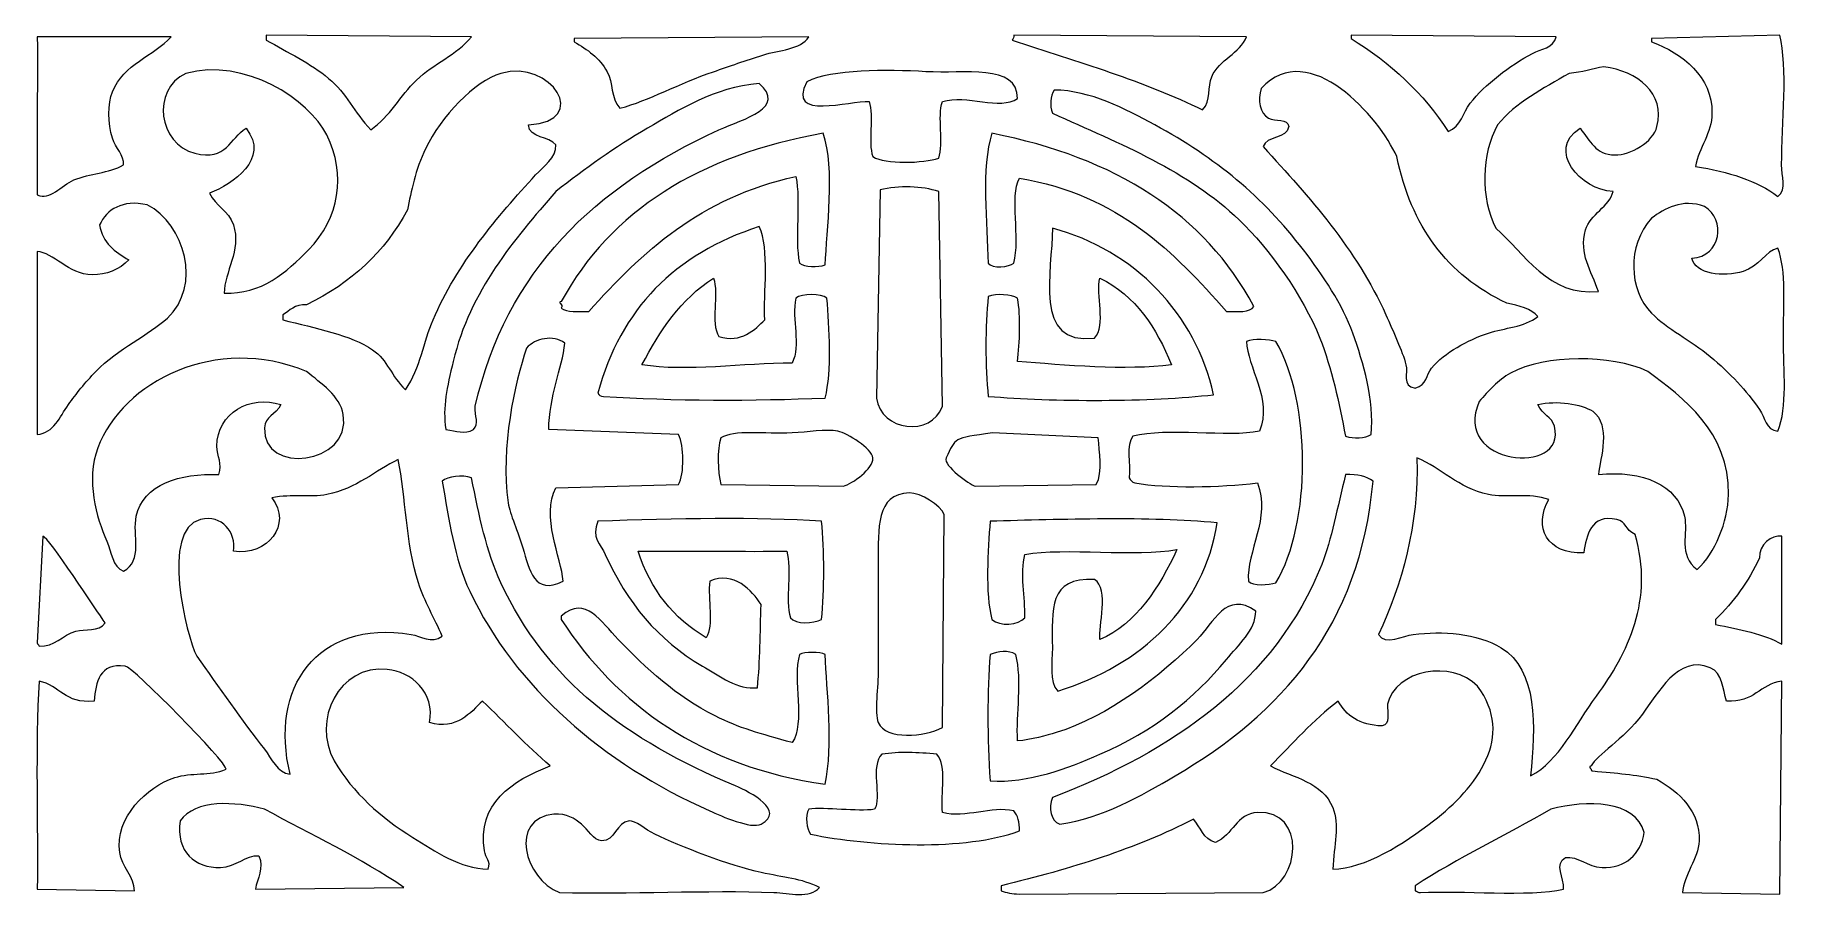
# Model space of a CAD drawing. Header units: millimetres. Extents: x -1203 to 1205, y -596 to 590.
import ezdxf

# ---------------------------------------------------------------- set-up
doc = ezdxf.new("R2010")
doc.units = ezdxf.units.MM
doc.header["$MEASUREMENT"] = 0
doc.layers.add('Layer 1', color=7, linetype='Continuous')

msp = doc.modelspace()

# ---------------------------------------------------------------- linework, layer by layer
at = {"layer": 'Layer 1', "color": 250, "lineweight": 20}
for points, knots in [([(-1199.6367, 587.684), (-1199.6367, 587.684), (-1015.9267, 587.684), (-1015.9267, 587.684), (-1039.3144, 561.4292), (-1081.6423, 549.887), (-1096.4573, 512.2518), (-1102.9793, 495.6825), (-1102.8538, 468.7798), (-1096.4573, 448.2494), (-1092.2828, 434.8499), (-1080.0595, 424.9536), (-1081.3579, 411.6759), (-1101.7191, 400.0413), (-1127.2878, 400.3783), (-1149.3049, 391.1041), (-1167.4793, 383.4462), (-1181.9815, 362.3853), (-1199.6367, 370.5313), (-1200.3148, 434.6089), (-1199.1516, 516.2198), (-1199.6367, 587.684)], [0, 0, 0, 0, 0.142857143, 0.142857143, 0.142857143, 0.285714286, 0.285714286, 0.285714286, 0.428571429, 0.428571429, 0.428571429, 0.571428571, 0.571428571, 0.571428571, 0.714285714, 0.714285714, 0.714285714, 0.857142857, 0.857142857, 0.857142857, 1, 1, 1, 1]), ([(-885.0652, 589.969), (-885.0652, 589.969), (-603.2083, 587.684), (-603.2083, 587.684), (-623.7836, 562.6767), (-655.5061, 550.5419), (-678.7056, 528.2526), (-701.4056, 506.4419), (-714.9928, 478.4083), (-741.6201, 459.6783), (-764.2592, 484.2355), (-774.9139, 510.0375), (-799.501, 530.5385), (-824.0017, 550.9679), (-855.7014, 566.18), (-885.0652, 583.112), (-885.0652, 585.3979), (-885.0652, 587.684), (-885.0652, 589.969)], [0, 0, 0, 0, 0.166666667, 0.166666667, 0.166666667, 0.333333333, 0.333333333, 0.333333333, 0.5, 0.5, 0.5, 0.666666667, 0.666666667, 0.666666667, 0.833333333, 0.833333333, 0.833333333, 1, 1, 1, 1]), ([(-462.2819, 585.3979), (-462.2819, 585.3979), (-140.1603, 587.684), (-140.1603, 587.684), (-151.049, 569.8222), (-180.854, 569.5933), (-203.0747, 562.5393), (-225.7957, 555.3247), (-249.29, 547.1847), (-271.0217, 539.6815), (-317.6078, 523.5977), (-359.7931, 500.1318), (-399.3674, 489.394), (-412.1071, 503.787), (-408.7058, 524.4997), (-416.9835, 539.6815), (-427.4167, 558.8192), (-444.1179, 570.0547), (-462.2819, 580.826), (-462.2819, 582.35), (-462.2819, 583.874), (-462.2819, 585.3979)], [0, 0, 0, 0, 0.142857143, 0.142857143, 0.142857143, 0.285714286, 0.285714286, 0.285714286, 0.428571429, 0.428571429, 0.428571429, 0.571428571, 0.571428571, 0.571428571, 0.714285714, 0.714285714, 0.714285714, 0.857142857, 0.857142857, 0.857142857, 1, 1, 1, 1]), ([(139.1789, 583.112), (140.5086, 584.9514), (141.8032, 586.8235), (141.6956, 589.969), (141.6956, 589.969), (461.2997, 587.684), (461.2997, 587.684), (452.1154, 564.9566), (423.8397, 556.0987), (413.4855, 532.8245), (407.3411, 519.0137), (413.2687, 500.7658), (400.9018, 487.108), (321.7313, 526.44), (229.009, 553.462), (139.1789, 583.112)], [0, 0, 0, 0, 0.2, 0.2, 0.2, 0.4, 0.4, 0.4, 0.6, 0.6, 0.6, 0.8, 0.8, 0.8, 1, 1, 1, 1]), ([(861.4352, 203.6679), (842.4399, 188.3073), (815.9076, 188.4196), (793.4872, 180.8093), (764.6913, 171.0356), (733.4139, 154.2789), (715.4733, 132.8076), (707.243, 122.9563), (709.6742, 110.158), (692.8246, 105.3779), (673.8588, 107.9049), (683.1743, 126.495), (680.2419, 137.3787), (675.0516, 156.6538), (662.9206, 182.81), (652.5598, 205.953), (611.9791, 296.5885), (548.0299, 366.6116), (483.9492, 436.8205), (488.4976, 452.4991), (516.9236, 446.4905), (519.1806, 464.2502), (518.4244, 475.7534), (500.3394, 471.5184), (491.4985, 475.6791), (479.4989, 483.0277), (476.0843, 499.933), (481.4325, 516.8237), (547.3183, 587.8559), (644.0956, 476.3037), (667.6593, 423.1057), (687.054, 327.9552), (736.7561, 260.3338), (818.6536, 221.9538), (835.8275, 218.5041), (852.1025, 214.2398), (861.4352, 203.6679)], [0, 0, 0, 0, 0.083333333, 0.083333333, 0.083333333, 0.166666667, 0.166666667, 0.166666667, 0.25, 0.25, 0.25, 0.333333333, 0.333333333, 0.333333333, 0.416666667, 0.416666667, 0.416666667, 0.5, 0.5, 0.5, 0.583333333, 0.583333333, 0.583333333, 0.666666667, 0.666666667, 0.666666667, 0.75, 0.75, 0.75, 0.833333333, 0.833333333, 0.833333333, 0.916666667, 0.916666667, 0.916666667, 1, 1, 1, 1]), ([(604.7448, 589.969), (604.7448, 589.969), (886.5997, 587.684), (886.5997, 587.684), (882.854, 571.5458), (865.4756, 571.1501), (853.885, 564.8252), (822.6836, 547.7982), (788.936, 522.6362), (768.3219, 496.251), (758.2388, 483.349), (756.325, 465.0744), (738.1229, 457.3924), (705.1058, 510.454), (658.69, 551.3455), (604.7448, 585.3979), (604.7448, 586.9219), (604.7448, 588.4459), (604.7448, 589.969)], [0, 0, 0, 0, 0.166666667, 0.166666667, 0.166666667, 0.333333333, 0.333333333, 0.333333333, 0.5, 0.5, 0.5, 0.666666667, 0.666666667, 0.666666667, 0.833333333, 0.833333333, 0.833333333, 1, 1, 1, 1]), ([(1017.462, 585.3979), (1017.462, 585.3979), (1193.6219, 589.969), (1193.6219, 589.969), (1204.8606, 545.3455), (1196.5581, 469.1158), (1196.1386, 411.6759), (1196.0235, 395.8513), (1204.1273, 379.0435), (1191.1052, 368.2463), (1162.2103, 390.0025), (1123.4302, 402.78), (1077.8599, 409.3908), (1082.7849, 435.6352), (1100.3516, 455.4848), (1100.5085, 482.5361), (1100.8034, 533.1847), (1060.8429, 564.611), (1017.462, 580.826), (1017.462, 582.35), (1017.462, 583.874), (1017.462, 585.3979)], [0, 0, 0, 0, 0.142857143, 0.142857143, 0.142857143, 0.285714286, 0.285714286, 0.285714286, 0.428571429, 0.428571429, 0.428571429, 0.571428571, 0.571428571, 0.571428571, 0.714285714, 0.714285714, 0.714285714, 0.857142857, 0.857142857, 0.857142857, 1, 1, 1, 1]), ([(-942.9462, 235.6687), (-942.8539, 264.8608), (-918.8404, 294.2041), (-930.3635, 329.3867), (-936.8722, 349.2631), (-954.924, 355.1291), (-963.0781, 372.8172), (-931.2367, 385.6457), (-879.7892, 419.5696), (-912.7473, 461.9643), (-935.142, 448.7971), (-939.2824, 416.4741), (-983.2111, 427.6767), (-1033.3079, 440.4541), (-1043.5679, 514.7166), (-995.7937, 537.3955), (-915.0272, 559.2745), (-826.2425, 501.6825), (-802.0178, 452.8205), (-775.1003, 398.5294), (-784.5282, 338.5124), (-827.1832, 295.1), (-857.3317, 264.4167), (-891.9724, 233.4571), (-942.9462, 235.6687)], [0, 0, 0, 0, 0.125, 0.125, 0.125, 0.25, 0.25, 0.25, 0.375, 0.375, 0.375, 0.5, 0.5, 0.5, 0.625, 0.625, 0.625, 0.75, 0.75, 0.75, 0.875, 0.875, 0.875, 1, 1, 1, 1]), ([(-525.1954, 466.5353), (-523.3873, 447.6066), (-496.2777, 451.6567), (-487.4473, 439.1056), (-486.3497, 421.3432), (-504.5746, 409.402), (-515.1295, 397.9611), (-567.6927, 340.9763), (-623.1491, 275.7981), (-656.0569, 199.096), (-669.1541, 168.5682), (-672.9891, 134.0638), (-693.805, 103.092), (-713.5936, 121.1965), (-718.2827, 143.5998), (-739.1033, 157.9514), (-768.5137, 178.226), (-817.591, 187.3517), (-862.4155, 199.096), (-862.4155, 201.382), (-862.4155, 203.6679), (-862.4155, 205.953), (-852.7804, 211.68), (-846.3203, 220.2873), (-829.6999, 219.6679), (-768.2768, 249.2142), (-721.9769, 292.4988), (-691.2883, 349.9594), (-686.2491, 375.0764), (-680.4166, 404.8309), (-666.1229, 434.5346), (-645.6362, 477.1107), (-598.4327, 527.2729), (-562.9445, 537.3955), (-494.1348, 557.0214), (-437.8793, 471.5237), (-525.1954, 466.5353)], [0, 0, 0, 0, 0.083333333, 0.083333333, 0.083333333, 0.166666667, 0.166666667, 0.166666667, 0.25, 0.25, 0.25, 0.333333333, 0.333333333, 0.333333333, 0.416666667, 0.416666667, 0.416666667, 0.5, 0.5, 0.5, 0.583333333, 0.583333333, 0.583333333, 0.666666667, 0.666666667, 0.666666667, 0.75, 0.75, 0.75, 0.833333333, 0.833333333, 0.833333333, 0.916666667, 0.916666667, 0.916666667, 1, 1, 1, 1]), ([(-142.6769, 525.9666), (-108.2017, 542.8487), (-33.0384, 542.9376), (20.9002, 539.6815), (72.5122, 536.5654), (147.1971, 550.7623), (146.7282, 503.1088), (122.7288, 485.7508), (76.6144, 509.514), (43.5488, 498.5369), (36.4647, 477.5418), (45.5281, 441.8797), (38.5154, 420.8197), (17.2497, 414.1588), (-34.5069, 411.9766), (-52.0803, 423.1057), (-59.3414, 443.1773), (-49.8518, 478.4645), (-57.1128, 498.5369), (-82.9212, 501.0872), (-171.6175, 471.1522), (-142.6769, 525.9666)], [0, 0, 0, 0, 0.142857143, 0.142857143, 0.142857143, 0.285714286, 0.285714286, 0.285714286, 0.428571429, 0.428571429, 0.428571429, 0.571428571, 0.571428571, 0.571428571, 0.714285714, 0.714285714, 0.714285714, 0.857142857, 0.857142857, 0.857142857, 1, 1, 1, 1]), ([(919.3153, 461.9643), (872.4191, 432.3739), (920.0457, 377.0263), (964.6136, 375.1033), (960.4323, 354.6886), (932.8576, 343.962), (926.8645, 322.5297), (917.4406, 288.8322), (934.9026, 267.0033), (944.4807, 237.9546), (876.9931, 230.3832), (842.2525, 291.1027), (803.5541, 324.8156), (782.219, 366.1417), (783.7751, 427.1678), (806.0699, 466.5353), (830.6066, 497.5849), (868.7523, 516.2725), (904.2159, 537.3955), (922.1563, 538.6249), (936.2076, 543.3869), (952.0308, 546.5393), (997.9227, 540.0807), (1037.05, 510.4954), (1025.0113, 464.2502), (1019.5879, 443.4122), (988.9695, 424.7782), (967.1303, 425.3908), (940.1949, 426.1466), (933.9468, 444.2425), (919.3153, 461.9643)], [0, 0, 0, 0, 0.1, 0.1, 0.1, 0.2, 0.2, 0.2, 0.3, 0.3, 0.3, 0.4, 0.4, 0.4, 0.5, 0.5, 0.5, 0.6, 0.6, 0.6, 0.7, 0.7, 0.7, 0.8, 0.8, 0.8, 0.9, 0.9, 0.9, 1, 1, 1, 1]), ([(-208.1073, 523.6807), (-169.9006, 489.8312), (-228.5255, 475.5417), (-263.4725, 459.6783), (-433.7931, 382.3653), (-555.4323, 266.3485), (-598.1759, 80.2341), (-599.6691, 66.4174), (-591.6986, 56.5781), (-600.6917, 48.2325), (-612.6951, 41.6097), (-623.9148, 46.2974), (-638.4407, 48.2325), (-643.2754, 80.3231), (-636.9779, 105.6958), (-628.3748, 141.9506), (-605.3351, 239.0466), (-544.2336, 309.5501), (-487.4473, 375.1033), (-447.3061, 406.2711), (-406.5495, 436.0853), (-361.6183, 461.9643), (-317.5298, 487.3577), (-271.3888, 517.6237), (-208.1073, 523.6807)], [0, 0, 0, 0, 0.125, 0.125, 0.125, 0.25, 0.25, 0.25, 0.375, 0.375, 0.375, 0.5, 0.5, 0.5, 0.625, 0.625, 0.625, 0.75, 0.75, 0.75, 0.875, 0.875, 0.875, 1, 1, 1, 1]), ([(197.0599, 514.5377), (246.7526, 513.9243), (294.4658, 488.8195), (335.4716, 466.5353), (418.8528, 421.2241), (483.2968, 368.2903), (539.3136, 295.1), (566.1111, 260.0893), (593.4328, 219.7992), (607.2614, 180.8093), (621.9444, 139.4054), (636.7289, 89.7996), (632.4269, 41.3747), (623.7896, 35.8715), (608.7034, 36.0296), (597.1945, 39.0896), (588.21, 84.7162), (578.3277, 132.8076), (561.9631, 173.9523), (538.5402, 232.847), (492.3802, 296.4987), (451.2336, 336.2445), (382.5686, 402.5718), (287.8887, 440.9985), (194.5432, 482.5361), (190.8176, 493.3136), (192.036, 505.7515), (197.0599, 514.5377)], [0, 0, 0, 0, 0.111111111, 0.111111111, 0.111111111, 0.222222222, 0.222222222, 0.222222222, 0.333333333, 0.333333333, 0.333333333, 0.444444444, 0.444444444, 0.444444444, 0.555555556, 0.555555556, 0.555555556, 0.666666667, 0.666666667, 0.666666667, 0.777777778, 0.777777778, 0.777777778, 0.888888889, 0.888888889, 0.888888889, 1, 1, 1, 1]), ([(-120.0273, 455.1064), (-103.6667, 406.4352), (-115.3544, 321.7409), (-117.5106, 274.5273), (-127.2494, 270.9143), (-146.0582, 270.9169), (-152.7429, 276.8132), (-160.0763, 311.2969), (-150.4754, 361.162), (-157.7763, 395.676), (-289.123, 367.162), (-369.1419, 292.0287), (-442.149, 210.5249), (-456.1374, 210.772), (-472.6684, 208.7097), (-479.8971, 215.0968), (-476.4406, 220.308), (-486.3858, 223.6894), (-479.8971, 224.2398), (-411.9206, 348.4052), (-291.3381, 424.7955), (-120.0273, 455.1064)], [0, 0, 0, 0, 0.142857143, 0.142857143, 0.142857143, 0.285714286, 0.285714286, 0.285714286, 0.428571429, 0.428571429, 0.428571429, 0.571428571, 0.571428571, 0.571428571, 0.714285714, 0.714285714, 0.714285714, 0.857142857, 0.857142857, 0.857142857, 1, 1, 1, 1]), ([(111.4968, 455.1064), (281.7708, 421.5696), (403.5955, 344.0242), (471.3666, 217.3828), (465.8252, 208.7003), (448.891, 210.3668), (433.6174, 210.5249), (361.6072, 292.1713), (285.9493, 370.5045), (149.2449, 393.39), (135.4761, 368.1149), (151.0569, 311.7729), (141.6956, 276.8132), (135.5741, 271.5096), (111.9514, 268.9713), (106.4633, 276.8132), (105.0546, 330.0623), (96.4002, 409.2715), (111.4968, 455.1064)], [0, 0, 0, 0, 0.166666667, 0.166666667, 0.166666667, 0.333333333, 0.333333333, 0.333333333, 0.5, 0.5, 0.5, 0.666666667, 0.666666667, 0.666666667, 0.833333333, 0.833333333, 0.833333333, 1, 1, 1, 1]), ([(-1199.6367, 292.814), (-1177.6166, 291.5371), (-1157.2479, 261.5744), (-1124.1394, 260.8124), (-1105.6121, 260.3874), (-1086.3761, 267.7956), (-1073.8076, 281.3851), (-1093.1902, 291.9718), (-1110.054, 304.8469), (-1114.0725, 329.3867), (-1104.3347, 350.3966), (-1082.8483, 364.5762), (-1048.6423, 356.8164), (-996.9371, 330.4977), (-973.245, 245.6574), (-1020.9602, 201.382), (-1045.9895, 178.1544), (-1088.519, 159.7017), (-1119.106, 128.2357), (-1134.0581, 112.8543), (-1146.3259, 97.2466), (-1156.8551, 82.5193), (-1169.2665, 65.1586), (-1176.6712, 44.0503), (-1199.6367, 41.3747), (-1200.5231, 105.9732), (-1199.5872, 222.4566), (-1199.6367, 292.814)], [0, 0, 0, 0, 0.111111111, 0.111111111, 0.111111111, 0.222222222, 0.222222222, 0.222222222, 0.333333333, 0.333333333, 0.333333333, 0.444444444, 0.444444444, 0.444444444, 0.555555556, 0.555555556, 0.555555556, 0.666666667, 0.666666667, 0.666666667, 0.777777778, 0.777777778, 0.777777778, 0.888888889, 0.888888889, 0.888888889, 1, 1, 1, 1]), ([(-42.0134, 377.3891), (-16.9726, 383.4548), (16.0569, 382.9252), (38.5154, 375.1033), (38.5154, 375.1033), (43.5488, 80.2341), (43.5488, 80.2341), (28.164, 37.6606), (-40.9909, 45.8956), (-47.0468, 91.6631), (-47.0468, 91.6631), (-42.0134, 377.3891), (-42.0134, 377.3891)], [0, 0, 0, 0, 0.25, 0.25, 0.25, 0.5, 0.5, 0.5, 0.75, 0.75, 0.75, 1, 1, 1, 1]), ([(1072.8264, 283.6711), (1077.6069, 261.6072), (1116.3261, 257.2288), (1143.2901, 265.3843), (1164.6747, 271.8517), (1174.754, 293.7842), (1191.1052, 297.3859), (1202.9412, 265.8275), (1198.6543, 218.7512), (1198.6543, 173.9523), (1198.6543, 128.9294), (1204.5724, 79.8169), (1191.1052, 45.9466), (1173.6925, 47.6546), (1173.8694, 65.3401), (1165.9397, 75.6622), (1147.1565, 101.9844), (1126.3103, 125.4176), (1097.9918, 148.8084), (1071.7059, 170.5198), (1038.3378, 186.9379), (1017.462, 208.239), (986.1656, 240.1749), (983.5956, 300.6387), (1017.462, 338.5305), (1035.6774, 351.3823), (1059.3163, 366.1477), (1090.4425, 354.5313), (1119.5962, 336.7776), (1113.8417, 285.8318), (1072.8264, 283.6711)], [0, 0, 0, 0, 0.1, 0.1, 0.1, 0.2, 0.2, 0.2, 0.3, 0.3, 0.3, 0.4, 0.4, 0.4, 0.5, 0.5, 0.5, 0.6, 0.6, 0.6, 0.7, 0.7, 0.7, 0.8, 0.8, 0.8, 0.9, 0.9, 0.9, 1, 1, 1, 1]), ([(-208.1073, 327.1016), (-193.4273, 296.103), (-202.3766, 234.5049), (-200.558, 199.096), (-213.2748, 185.3034), (-233.244, 166.5769), (-263.4725, 176.2382), (-275.5273, 194.2416), (-262.8361, 234.7226), (-271.0217, 256.2414), (-315.7075, 227.4933), (-344.3627, 184.1846), (-369.1686, 137.3787), (-308.0955, 127.0064), (-229.2816, 139.7424), (-162.8089, 139.6646), (-150.3803, 164.0672), (-164.0872, 199.4735), (-157.7763, 228.8117), (-149.5118, 235.425), (-123.2583, 235.425), (-114.9948, 228.8117), (-112.1898, 188.664), (-107.9297, 128.1104), (-117.5106, 91.6631), (-214.4742, 87.5403), (-328.2113, 87.6181), (-422.016, 93.949), (-426.3219, 93.8471), (-428.5343, 95.6484), (-429.5663, 98.5201), (-398.5837, 213.6229), (-324.2992, 289.3912), (-208.1073, 327.1016)], [0, 0, 0, 0, 0.090909091, 0.090909091, 0.090909091, 0.181818182, 0.181818182, 0.181818182, 0.272727273, 0.272727273, 0.272727273, 0.363636364, 0.363636364, 0.363636364, 0.454545455, 0.454545455, 0.454545455, 0.545454545, 0.545454545, 0.545454545, 0.636363636, 0.636363636, 0.636363636, 0.727272727, 0.727272727, 0.727272727, 0.818181818, 0.818181818, 0.818181818, 0.909090909, 0.909090909, 0.909090909, 1, 1, 1, 1]), ([(106.4633, 231.0976), (117.7781, 235.1304), (138.1593, 234.1775), (146.7282, 228.8117), (151.6075, 203.3905), (149.4646, 167.7467), (146.7282, 141.9506), (209.9308, 136.653), (296.4708, 128.926), (358.1203, 137.3787), (337.372, 187.8692), (309.414, 231.8113), (259.9744, 256.2414), (253.3193, 234.663), (269.3851, 191.3042), (252.4242, 173.9523), (167.0019, 162.7462), (194.8218, 266.2681), (194.5432, 324.8156), (307.4975, 294.7847), (391.7137, 206.8014), (416.0013, 96.2341), (330.7824, 85.8739), (194.5764, 86.496), (106.4633, 93.949), (102.3077, 134.5692), (102.3077, 190.4766), (106.4633, 231.0976)], [0, 0, 0, 0, 0.111111111, 0.111111111, 0.111111111, 0.222222222, 0.222222222, 0.222222222, 0.333333333, 0.333333333, 0.333333333, 0.444444444, 0.444444444, 0.444444444, 0.555555556, 0.555555556, 0.555555556, 0.666666667, 0.666666667, 0.666666667, 0.777777778, 0.777777778, 0.777777778, 0.888888889, 0.888888889, 0.888888889, 1, 1, 1, 1]), ([(-864.9323, 82.5193), (-907.263, 96.2107), (-952.6004, 71.3849), (-953.0122, 25.3747), (-953.1368, 11.4784), (-944.6364, 1.9959), (-950.4954, -13.483), (-1003.052, -11.0701), (-1054.6012, -26.8523), (-1063.7417, -70.6275), (-1069.1347, -96.4564), (-1053.8422, -132.0321), (-1081.3579, -146.0598), (-1096.6504, -140.3717), (-1097.3609, -119.646), (-1104.0066, -104.9151), (-1118.7636, -72.2068), (-1133.1145, -21.3819), (-1116.5893, 23.0888), (-1082.7209, 114.2384), (-954.0622, 179.5323), (-829.6999, 128.2357), (-810.0169, 111.244), (-783.6778, 94.8924), (-779.3691, 68.8044), (-767.8869, -0.7081), (-891.4892, -13.8485), (-887.581, 50.5185), (-886.5813, 66.9859), (-872.3503, 68.0105), (-864.9323, 82.5193)], [0, 0, 0, 0, 0.1, 0.1, 0.1, 0.2, 0.2, 0.2, 0.3, 0.3, 0.3, 0.4, 0.4, 0.4, 0.5, 0.5, 0.5, 0.6, 0.6, 0.6, 0.7, 0.7, 0.7, 0.8, 0.8, 0.8, 0.9, 0.9, 0.9, 1, 1, 1, 1]), ([(-474.8646, 167.0943), (-479.0981, 131.6051), (-496.4537, 94.3205), (-497.2697, 48.2325), (-497.2697, 48.2325), (-318.8368, 41.3747), (-318.8368, 41.3747), (-311.4473, 26.3), (-310.5303, -12.2934), (-318.8368, -27.1979), (-318.8368, -27.1979), (-487.4473, -31.7689), (-487.4473, -31.7689), (-508.1138, -70.155), (-479.996, -128.008), (-477.3813, -159.7746), (-517.3637, -179.6579), (-524.0094, -144.5461), (-532.7456, -114.0582), (-539.0108, -92.1913), (-550.6471, -68.098), (-552.8785, -52.3416), (-563.8471, 25.1181), (-543.6372, 111.6967), (-527.7122, 160.2373), (-515.4605, 173.4728), (-491.3954, 178.9578), (-474.8646, 167.0943)], [0, 0, 0, 0, 0.111111111, 0.111111111, 0.111111111, 0.222222222, 0.222222222, 0.222222222, 0.333333333, 0.333333333, 0.333333333, 0.444444444, 0.444444444, 0.444444444, 0.555555556, 0.555555556, 0.555555556, 0.666666667, 0.666666667, 0.666666667, 0.777777778, 0.777777778, 0.777777778, 0.888888889, 0.888888889, 0.888888889, 1, 1, 1, 1]), ([(305.2727, 39.0896), (351.8418, 51.5008), (436.1998, 37.0982), (478.9157, 45.9466), (497.5573, 90.0674), (461.6573, 134.9951), (461.2997, 169.3804), (470.4648, 173.6032), (492.1215, 172.2373), (501.5654, 169.3804), (550.2907, 86.4251), (550.7073, -80.1732), (501.5654, -162.0606), (492.0521, -164.9797), (469.682, -166.9953), (463.8163, -159.7746), (461.0837, -119.2253), (494.7657, -72.4928), (476.3991, -24.9119), (424.0261, -31.3257), (351.6554, -32.4298), (307.7895, -24.9119), (304.1647, -23.6316), (301.6479, -21.3465), (300.2392, -18.0541), (302.4707, 0.4918), (295.1107, 27.7462), (305.2727, 39.0896)], [0, 0, 0, 0, 0.111111111, 0.111111111, 0.111111111, 0.222222222, 0.222222222, 0.222222222, 0.333333333, 0.333333333, 0.333333333, 0.444444444, 0.444444444, 0.444444444, 0.555555556, 0.555555556, 0.555555556, 0.666666667, 0.666666667, 0.666666667, 0.777777778, 0.777777778, 0.777777778, 0.888888889, 0.888888889, 0.888888889, 1, 1, 1, 1]), ([(1080.3756, -143.7738), (1053.5457, -124.9203), (1067.9508, -92.9938), (1062.7604, -70.6275), (1052.9655, -28.4315), (1005.9799, -6.7591), (944.4807, -13.483), (947.3617, 9.4845), (961.9294, 54.4529), (936.9314, 73.3763), (920.8095, 83.6718), (887.6877, 88.838), (861.4352, 82.5193), (867.6509, 68.0666), (880.577, 66.1176), (884.0829, 52.8044), (902.4267, -16.8731), (741.7335, -0.8817), (780.9046, 87.0912), (793.5006, 101.5558), (806.595, 115.5688), (823.6861, 125.9498), (872.4713, 151.4841), (961.1561, 151.9636), (1012.4286, 128.2357), (1060.9541, 91.7823), (1124.7437, 45.4291), (1123.1572, -40.9127), (1122.4534, -79.247), (1104.6632, -120.9349), (1080.3756, -143.7738)], [0, 0, 0, 0, 0.1, 0.1, 0.1, 0.2, 0.2, 0.2, 0.3, 0.3, 0.3, 0.4, 0.4, 0.4, 0.5, 0.5, 0.5, 0.6, 0.6, 0.6, 0.7, 0.7, 0.7, 0.8, 0.8, 0.8, 0.9, 0.9, 0.9, 1, 1, 1, 1]), ([(-260.9557, 36.8036), (-242.2913, 48.4944), (-201.5938, 42.1134), (-162.8089, 43.6606), (-141.3329, 44.5185), (-117.2947, 49.4584), (-99.8954, 45.9466), (-86.8333, 43.3099), (-53.2531, 22.4011), (-52.0803, 9.3748), (-50.7401, -5.4909), (-80.1886, -25.8675), (-92.3452, -29.483), (-92.3452, -29.483), (-260.9557, -27.1979), (-260.9557, -27.1979), (-265.2121, -9.235), (-266.0016, 20.9099), (-260.9557, 36.8036)], [0, 0, 0, 0, 0.166666667, 0.166666667, 0.166666667, 0.333333333, 0.333333333, 0.333333333, 0.5, 0.5, 0.5, 0.666666667, 0.666666667, 0.666666667, 0.833333333, 0.833333333, 0.833333333, 1, 1, 1, 1]), ([(257.4577, 36.8036), (259.0927, 18.4728), (264.2242, -9.3552), (254.9409, -27.1979), (254.9409, -27.1979), (88.8471, -29.483), (88.8471, -29.483), (80.6977, -26.9534), (44.6626, -1.4417), (48.5823, 9.3748), (62.0125, 36.8572), (57.29, 36.3457), (112.3062, 43.6606), (112.3062, 43.6606), (257.4577, 36.8036), (257.4577, 36.8036)], [0, 0, 0, 0, 0.2, 0.2, 0.2, 0.4, 0.4, 0.4, 0.6, 0.6, 0.6, 0.8, 0.8, 0.8, 1, 1, 1, 1]), ([(-930.3635, -118.6299), (-883.415, -125.5034), (-849.072, -81.8293), (-877.5149, -45.4838), (-849.5284, -39.6359), (-824.7321, -45.4976), (-802.0178, -40.9127), (-760.2615, -32.4834), (-735.7153, -7.8632), (-703.8719, 7.0888), (-693.5196, -44.2657), (-693.6918, -107.2797), (-676.1888, -162.0606), (-668.0737, -187.46), (-653.8055, -211.3736), (-643.4742, -235.2059), (-658.5603, -246.519), (-672.7191, -235.1256), (-686.2557, -232.9208), (-816.1784, -211.7562), (-881.3101, -306.9931), (-852.3496, -424.9288), (-870.254, -422.8519), (-878.0429, -402.8157), (-887.581, -390.6413), (-918.108, -351.6798), (-951.0052, -304.2078), (-980.6943, -262.6356), (-995.0423, -235.3147), (-1030.8635, -88.9662), (-975.6618, -75.1994), (-945.6655, -67.7187), (-926.0243, -93.2348), (-930.3635, -118.6299)], [0, 0, 0, 0, 0.090909091, 0.090909091, 0.090909091, 0.181818182, 0.181818182, 0.181818182, 0.272727273, 0.272727273, 0.272727273, 0.363636364, 0.363636364, 0.363636364, 0.454545455, 0.454545455, 0.454545455, 0.545454545, 0.545454545, 0.545454545, 0.636363636, 0.636363636, 0.636363636, 0.727272727, 0.727272727, 0.727272727, 0.818181818, 0.818181818, 0.818181818, 0.909090909, 0.909090909, 0.909090909, 1, 1, 1, 1]), ([(695.3414, 9.3748), (728.8854, -4.1197), (751.5713, -31.5607), (793.4872, -40.9127), (817.264, -46.2173), (849.602, -37.756), (876.5346, -47.7697), (854.5309, -85.1683), (874.3327, -123.385), (924.3487, -120.916), (928.2018, -97.0811), (934.195, -67.3464), (969.647, -75.1994), (983.3796, -78.2413), (981.0665, -89.1268), (994.8125, -95.7721), (1021.5444, -184.5892), (984.9329, -259.2119), (941.9639, -317.495), (912.3358, -357.6841), (890.7743, -406.4564), (851.3683, -427.2139), (858.5123, -360.1264), (861.186, -281.3733), (811.1034, -251.2067), (778.0606, -231.3043), (729.7015, -228.0258), (690.3079, -232.9208), (676.9948, -234.5735), (651.4222, -248.6425), (642.4928, -232.9208), (674.1994, -165.5914), (698.1529, -82.0271), (695.3414, 9.3748)], [0, 0, 0, 0, 0.090909091, 0.090909091, 0.090909091, 0.181818182, 0.181818182, 0.181818182, 0.272727273, 0.272727273, 0.272727273, 0.363636364, 0.363636364, 0.363636364, 0.454545455, 0.454545455, 0.454545455, 0.545454545, 0.545454545, 0.545454545, 0.636363636, 0.636363636, 0.636363636, 0.727272727, 0.727272727, 0.727272727, 0.818181818, 0.818181818, 0.818181818, 0.909090909, 0.909090909, 0.909090909, 1, 1, 1, 1]), ([(-643.4742, -22.626), (-636.2987, -15.3724), (-615.6684, -13.5348), (-603.2083, -18.0541), (-592.9864, -68.9628), (-582.6341, -119.7522), (-562.9445, -162.0606), (-500.8755, -296.0031), (-391.6308, -377.5942), (-240.8229, -440.9288), (-219.9984, -449.6752), (-171.2827, -475.1982), (-205.5915, -493.5031), (-218.7572, -500.5268), (-259.7041, -482.5052), (-276.0551, -475.2163), (-422.8226, -409.7893), (-543.1102, -305.8985), (-605.7251, -173.4895), (-626.5752, -129.398), (-634.171, -75.6746), (-643.4742, -22.626)], [0, 0, 0, 0, 0.142857143, 0.142857143, 0.142857143, 0.285714286, 0.285714286, 0.285714286, 0.428571429, 0.428571429, 0.428571429, 0.571428571, 0.571428571, 0.571428571, 0.714285714, 0.714285714, 0.714285714, 0.857142857, 0.857142857, 0.857142857, 1, 1, 1, 1]), ([(194.5432, -456.9296), (359.9065, -393.6131), (500.8702, -296.8506), (564.4789, -136.9168), (578.1403, -102.5669), (585.9092, -58.5291), (597.1945, -13.483), (614.0375, -12.6605), (626.2168, -16.0766), (634.9436, -22.626), (617.3407, -221.1593), (508.7085, -342.1973), (363.1538, -427.2139), (316.1842, -454.6488), (264.1585, -484.7213), (204.6091, -493.5031), (192.3612, -488.5709), (188.8772, -471.5437), (194.5432, -456.9296)], [0, 0, 0, 0, 0.166666667, 0.166666667, 0.166666667, 0.333333333, 0.333333333, 0.333333333, 0.5, 0.5, 0.5, 0.666666667, 0.666666667, 0.666666667, 0.833333333, 0.833333333, 0.833333333, 1, 1, 1, 1]), ([(43.5488, -360.9256), (19.6189, -373.5631), (-34.4965, -378.2923), (-44.5302, -354.0686), (-50.4481, -339.7835), (-44.5302, -304.4367), (-44.5302, -280.9223), (-44.5302, -280.9223), (-44.5302, -134.6309), (-44.5302, -134.6309), (-44.5302, -87.5977), (-48.2919, -39.8994), (-1.7485, -38.6268), (13.5925, -38.207), (40.7144, -55.8267), (46.0655, -68.3424), (46.0655, -68.3424), (43.5488, -360.9256), (43.5488, -360.9256)], [0, 0, 0, 0, 0.166666667, 0.166666667, 0.166666667, 0.333333333, 0.333333333, 0.333333333, 0.5, 0.5, 0.5, 0.666666667, 0.666666667, 0.666666667, 0.833333333, 0.833333333, 0.833333333, 1, 1, 1, 1]), ([(-429.5663, -77.4854), (-323.7846, -74.0894), (-208.7073, -71.4587), (-122.5441, -77.4854), (-118.4608, -117.2849), (-118.2905, -172.5728), (-122.5441, -212.3481), (-133.8456, -217.917), (-157.6547, -219.6302), (-165.3256, -210.0621), (-172.6723, -184.7343), (-163.0124, -143.9587), (-170.3591, -118.6299), (-222.109, -119.3341), (-306.8704, -118.1894), (-374.201, -118.6299), (-357.6825, -171.4402), (-326.0721, -210.5382), (-281.0886, -237.4918), (-269.7804, -220.335), (-279.0931, -184.4432), (-276.0551, -159.7746), (-242.9039, -145.3081), (-217.886, -172.5953), (-205.5915, -191.7762), (-206.9183, -230.1925), (-206.6625, -270.0429), (-210.6239, -306.0661), (-237.4577, -309.4994), (-262.7677, -289.896), (-286.1212, -276.3504), (-347.5214, -240.7393), (-389.8446, -188.8752), (-419.4994, -123.2019), (-425.9186, -108.9842), (-439.2812, -99.9251), (-429.5663, -77.4854)], [0, 0, 0, 0, 0.083333333, 0.083333333, 0.083333333, 0.166666667, 0.166666667, 0.166666667, 0.25, 0.25, 0.25, 0.333333333, 0.333333333, 0.333333333, 0.416666667, 0.416666667, 0.416666667, 0.5, 0.5, 0.5, 0.583333333, 0.583333333, 0.583333333, 0.666666667, 0.666666667, 0.666666667, 0.75, 0.75, 0.75, 0.833333333, 0.833333333, 0.833333333, 0.916666667, 0.916666667, 0.916666667, 1, 1, 1, 1]), ([(108.98, -77.4854), (206.3983, -75.1234), (327.7806, -70.7382), (421.0348, -79.7713), (402.8679, -194.5183), (317.4065, -275.1825), (202.0934, -310.638), (189.5164, -297.2921), (194.6744, -273.0814), (194.5432, -251.2067), (194.2284, -198.3178), (188.8183, -154.5168), (252.4242, -157.4887), (273.124, -170.8345), (257.5033, -222.3679), (259.9744, -239.7778), (308.4933, -219.8055), (342.5785, -167.0204), (365.6704, -116.344), (309.6499, -126.9937), (211.8312, -112.9868), (156.7951, -123.2019), (149.8507, -149.9466), (157.3876, -181.6354), (156.7951, -210.0621), (147.9342, -219.8867), (122.6042, -222.5199), (111.4968, -212.3481), (101.8331, -176.7308), (106.2369, -116.8218), (108.98, -77.4854)], [0, 0, 0, 0, 0.1, 0.1, 0.1, 0.2, 0.2, 0.2, 0.3, 0.3, 0.3, 0.4, 0.4, 0.4, 0.5, 0.5, 0.5, 0.6, 0.6, 0.6, 0.7, 0.7, 0.7, 0.8, 0.8, 0.8, 0.9, 0.9, 0.9, 1, 1, 1, 1]), ([(1196.3821, -246.5241), (1172.9468, -231.999), (1137.3758, -226.1018), (1105.542, -219.2059), (1105.542, -216.92), (1105.542, -214.634), (1105.542, -212.3481), (1130.2157, -188.2816), (1150.8108, -160.5115), (1165.9397, -127.773), (1164.8839, -110.1946), (1182.2443, -95.9269), (1196.6256, -98.0572), (1196.6256, -98.0572), (1196.3821, -246.5241), (1196.3821, -246.5241)], [0, 0, 0, 0, 0.2, 0.2, 0.2, 0.4, 0.4, 0.4, 0.6, 0.6, 0.6, 0.8, 0.8, 0.8, 1, 1, 1, 1]), ([(-1192.0864, -98.0572), (-1184.6085, -98.2741), (-1117.1657, -202.3204), (-1106.5233, -216.92), (-1115.2396, -230.0318), (-1134.2017, -224.8379), (-1146.7881, -228.3489), (-1164.955, -233.4159), (-1176.1948, -250.6374), (-1197.1199, -248.9207), (-1197.5984, -247.0702), (-1199.6443, -246.6426), (-1199.6367, -244.3497), (-1199.6367, -244.3497), (-1192.0864, -98.0572), (-1192.0864, -98.0572)], [0, 0, 0, 0, 0.2, 0.2, 0.2, 0.4, 0.4, 0.4, 0.6, 0.6, 0.6, 0.8, 0.8, 0.8, 1, 1, 1, 1]), ([(-479.8971, -212.3481), (-479.8971, -210.8241), (-479.8971, -209.3002), (-479.8971, -207.7762), (-446.6317, -178.2497), (-424.6802, -216.0751), (-401.8841, -239.7778), (-363.6243, -279.5625), (-322.3664, -317.6903), (-268.505, -344.9248), (-235.8122, -361.4569), (-206.4921, -369.4231), (-162.8089, -381.4983), (-144.2825, -354.8944), (-163.0581, -294.41), (-152.7429, -260.3505), (-145.6293, -256.722), (-124.6251, -256.722), (-117.5106, -260.3505), (-115.3486, -310.6337), (-106.0817, -385.0741), (-117.5106, -438.6437), (-285.7016, -415.3703), (-405.3178, -328.2578), (-479.8971, -212.3481)], [0, 0, 0, 0, 0.125, 0.125, 0.125, 0.25, 0.25, 0.25, 0.375, 0.375, 0.375, 0.5, 0.5, 0.5, 0.625, 0.625, 0.625, 0.75, 0.75, 0.75, 0.875, 0.875, 0.875, 1, 1, 1, 1]), ([(108.98, -260.3505), (119.8127, -256.2848), (134.6667, -254.0282), (144.2114, -260.3505), (153.7476, -296.1967), (144.5852, -342.58), (146.7282, -379.2123), (165.2089, -377.4965), (186.9863, -371.6366), (199.5767, -367.7834), (271.0201, -345.9209), (343.2862, -290.2562), (393.3527, -239.7778), (415.5628, -217.3857), (433.7716, -172.2082), (473.8833, -200.9192), (473.9356, -227.4098), (449.9002, -247.4002), (433.6174, -267.2075), (389.1095, -321.3524), (333.9906, -365.3454), (259.9744, -397.4991), (215.7699, -416.7016), (161.7201, -437.3694), (108.98, -434.0718), (104.6675, -376.5169), (105.4246, -310.4385), (108.98, -260.3505)], [0, 0, 0, 0, 0.111111111, 0.111111111, 0.111111111, 0.222222222, 0.222222222, 0.222222222, 0.333333333, 0.333333333, 0.333333333, 0.444444444, 0.444444444, 0.444444444, 0.555555556, 0.555555556, 0.555555556, 0.666666667, 0.666666667, 0.666666667, 0.777777778, 0.777777778, 0.777777778, 0.888888889, 0.888888889, 0.888888889, 1, 1, 1, 1]), ([(1120.6414, -324.3528), (1158.1508, -327.1831), (1166.5922, -301.2134), (1196.2603, -296.9231), (1196.2603, -296.9231), (1193.6219, -589.7283), (1193.6219, -589.7283), (1193.6219, -589.7283), (1060.1219, -587.4424), (1060.1219, -587.4424), (1061.4583, -563.5694), (1082.0239, -540.5967), (1082.8924, -516.361), (1084.341, -476.0181), (1055.7314, -449.3763), (1025.0113, -431.7858), (993.3315, -425.0161), (971.0233, -423.5802), (936.9314, -420.3569), (934.7914, -420.7767), (934.5592, -419.4654), (934.4147, -418.071), (932.8682, -416.0364), (931.3738, -413.9829), (934.4147, -413.4991), (942.8589, -398.1004), (978.5003, -377.7298), (1004.8784, -342.6397), (1025.8341, -314.7615), (1053.736, -259.9099), (1097.9918, -278.6364), (1115.5223, -286.055), (1114.8413, -307.8433), (1120.6414, -324.3528)], [0, 0, 0, 0, 0.090909091, 0.090909091, 0.090909091, 0.181818182, 0.181818182, 0.181818182, 0.272727273, 0.272727273, 0.272727273, 0.363636364, 0.363636364, 0.363636364, 0.454545455, 0.454545455, 0.454545455, 0.545454545, 0.545454545, 0.545454545, 0.636363636, 0.636363636, 0.636363636, 0.727272727, 0.727272727, 0.727272727, 0.818181818, 0.818181818, 0.818181818, 0.909090909, 0.909090909, 0.909090909, 1, 1, 1, 1]), ([(-1197.1199, -296.9231), (-1168.5057, -302.9335), (-1161.7782, -328.8246), (-1121.6227, -324.3528), (-1119.1221, -298.1508), (-1114.5795, -272.0083), (-1078.8411, -276.3504), (-1068.856, -277.5635), (-938.6537, -408.8278), (-940.4295, -418.071), (-963.2179, -427.5819), (-987.7576, -422.052), (-1010.8932, -429.4999), (-1048.8811, -441.7313), (-1093.4355, -484.4439), (-1086.3904, -532.3618), (-1083.5607, -551.6023), (-1066.0644, -566.4748), (-1066.2585, -584.9352), (-1066.2585, -584.9352), (-1199.6367, -582.7598), (-1199.6367, -582.7598), (-1198.3383, -497.6258), (-1202.7117, -385.7211), (-1197.1199, -296.9231)], [0, 0, 0, 0, 0.125, 0.125, 0.125, 0.25, 0.25, 0.25, 0.375, 0.375, 0.375, 0.5, 0.5, 0.5, 0.625, 0.625, 0.625, 0.75, 0.75, 0.75, 0.875, 0.875, 0.875, 1, 1, 1, 1]), ([(-661.0894, -354.0686), (-623.8216, -364.8677), (-604.4353, -340.1437), (-588.1089, -324.3528), (-557.1196, -354.1118), (-527.8796, -385.4594), (-494.9965, -413.4991), (-547.3371, -432.9659), (-595.8912, -465.8859), (-585.5923, -530.0757), (-583.8478, -540.9501), (-576.016, -543.1522), (-580.5597, -555.2196), (-618.8453, -554.4575), (-653.1911, -530.9984), (-683.739, -511.789), (-728.1461, -483.8651), (-765.5518, -451.1144), (-791.9519, -406.6421), (-822.4798, -350.5887), (-786.1594, -274.6261), (-718.9714, -280.9223), (-686.3537, -283.979), (-652.336, -312.7797), (-661.0894, -354.0686)], [0, 0, 0, 0, 0.125, 0.125, 0.125, 0.25, 0.25, 0.25, 0.375, 0.375, 0.375, 0.5, 0.5, 0.5, 0.625, 0.625, 0.625, 0.75, 0.75, 0.75, 0.875, 0.875, 0.875, 1, 1, 1, 1]), ([(587.1286, -324.3528), (597.7585, -344.4133), (616.0595, -357.5061), (647.5263, -358.6396), (658.8678, -356.7519), (654.1425, -340.2673), (655.0756, -328.9248), (665.5581, -281.1591), (742.9956, -267.6714), (778.3878, -303.7801), (831.0166, -373.3877), (777.1828, -443.2139), (717.9901, -488.9312), (676.2281, -521.1868), (624.619, -554.2788), (579.5783, -555.2196), (581.7546, -522.1035), (589.0194, -494.4223), (579.5783, -470.6444), (565.7867, -435.9033), (526.1868, -429.7987), (494.0153, -413.4991), (524.1913, -383.0016), (552.6172, -350.9152), (587.1286, -324.3528)], [0, 0, 0, 0, 0.125, 0.125, 0.125, 0.25, 0.25, 0.25, 0.375, 0.375, 0.375, 0.5, 0.5, 0.5, 0.625, 0.625, 0.625, 0.75, 0.75, 0.75, 0.875, 0.875, 0.875, 1, 1, 1, 1]), ([(-140.1603, -472.9304), (-117.1082, -469.4453), (-73.2813, -476.9096), (-49.5636, -472.9304), (-39.5499, -457.4013), (-56.3301, -412.5979), (-39.4976, -397.4991), (-15.3832, -393.6434), (9.6994, -394.7975), (35.9996, -397.4991), (50.0166, -413.7184), (41.0358, -450.8328), (43.5488, -477.5023), (75.746, -486.0266), (110.7692, -467.8444), (141.6956, -475.2163), (147.2627, -481.5904), (149.8545, -490.6651), (149.2449, -502.646), (76.6316, -530.4482), (-57.3487, -523.9488), (-137.6435, -507.2179), (-142.9062, -500.5658), (-145.577, -481.9532), (-140.1603, -472.9304)], [0, 0, 0, 0, 0.125, 0.125, 0.125, 0.25, 0.25, 0.25, 0.375, 0.375, 0.375, 0.5, 0.5, 0.5, 0.625, 0.625, 0.625, 0.75, 0.75, 0.75, 0.875, 0.875, 0.875, 1, 1, 1, 1]), ([(-1003.344, -488.9312), (-982.9229, -459.2769), (-927.7659, -461.9395), (-887.581, -472.9304), (-822.9173, -507.9143), (-754.8667, -539.8218), (-696.3218, -580.3633), (-696.3218, -580.3633), (-900.1646, -582.6493), (-900.1646, -582.6493), (-897.2065, -568.0567), (-888.1498, -553.8071), (-895.1311, -536.9327), (-913.4617, -535.2101), (-925.8513, -552.2925), (-947.9787, -552.9336), (-982.8439, -553.9427), (-1009.8241, -531.4373), (-1003.344, -488.9312)], [0, 0, 0, 0, 0.166666667, 0.166666667, 0.166666667, 0.333333333, 0.333333333, 0.333333333, 0.5, 0.5, 0.5, 0.666666667, 0.666666667, 0.666666667, 0.833333333, 0.833333333, 0.833333333, 1, 1, 1, 1]), ([(-125.0608, -580.3633), (-138.8685, -596.105), (-166.7676, -588.0963), (-187.9753, -587.2212), (-277.7681, -583.5166), (-388.9466, -590.0004), (-482.4139, -587.2212), (-530.8747, -569.0743), (-552.5047, -485.13), (-489.964, -479.7882), (-472.4952, -478.2954), (-461.7435, -485.8496), (-452.2149, -493.5031), (-443.4596, -500.5329), (-435.7687, -515.7743), (-424.5328, -516.361), (-406.1956, -517.3182), (-404.1678, -490.6737), (-386.7847, -488.9312), (-378.1569, -488.0664), (-364.5611, -500.8568), (-351.5524, -507.2179), (-316.6843, -524.2676), (-247.7367, -550.5561), (-205.5915, -559.7915), (-174.1827, -566.6744), (-150.891, -567.9659), (-125.0608, -580.3633)], [0, 0, 0, 0, 0.111111111, 0.111111111, 0.111111111, 0.222222222, 0.222222222, 0.222222222, 0.333333333, 0.333333333, 0.333333333, 0.444444444, 0.444444444, 0.444444444, 0.555555556, 0.555555556, 0.555555556, 0.666666667, 0.666666667, 0.666666667, 0.777777778, 0.777777778, 0.777777778, 0.888888889, 0.888888889, 0.888888889, 1, 1, 1, 1]), ([(124.0794, -584.9352), (124.0794, -582.6493), (124.0794, -580.3633), (124.0794, -578.0774), (220.1253, -554.836), (310.8464, -526.7574), (388.3191, -486.6452), (398.408, -497.2931), (401.4136, -514.3713), (418.518, -518.6468), (443.1203, -508.0422), (447.0096, -479.0142), (476.3991, -477.5023), (544.2585, -474.0094), (535.2607, -574.4886), (483.9492, -587.2212), (483.9492, -587.2212), (149.2449, -589.5071), (149.2449, -589.5071), (138.9658, -589.2082), (131.5764, -587.4561), (124.0794, -584.9352)], [0, 0, 0, 0, 0.142857143, 0.142857143, 0.142857143, 0.285714286, 0.285714286, 0.285714286, 0.428571429, 0.428571429, 0.428571429, 0.571428571, 0.571428571, 0.571428571, 0.714285714, 0.714285714, 0.714285714, 0.857142857, 0.857142857, 0.857142857, 1, 1, 1, 1]), ([(692.8246, -584.9352), (692.8246, -582.6493), (692.8246, -580.3633), (692.8246, -578.0774), (751.3905, -539.8425), (817.6539, -508.5959), (879.0504, -472.9304), (928.3559, -459.8497), (995.4155, -459.9655), (1007.3951, -504.932), (1002.8962, -535.1427), (981.6657, -553.9919), (949.5142, -552.9336), (928.7135, -552.2494), (916.615, -536.7867), (899.1824, -539.2188), (883.4276, -547.4857), (897.8754, -567.2351), (896.6656, -582.6493), (850.3724, -593.5132), (754.4123, -584.1663), (700.3739, -587.2212), (696.3115, -587.8657), (696.0424, -585.0605), (692.8246, -584.9352)], [0, 0, 0, 0, 0.125, 0.125, 0.125, 0.25, 0.25, 0.25, 0.375, 0.375, 0.375, 0.5, 0.5, 0.5, 0.625, 0.625, 0.625, 0.75, 0.75, 0.75, 0.875, 0.875, 0.875, 1, 1, 1, 1])]:
    msp.add_open_spline(points, degree=3, knots=knots, dxfattribs=at)

doc.saveas('drawing.dxf')
